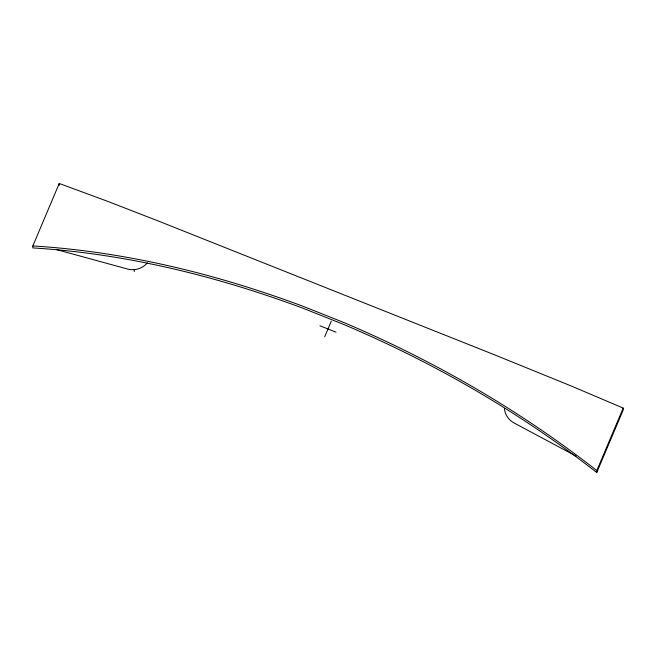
<?xml version="1.0" encoding="UTF-8"?>
<svg xmlns="http://www.w3.org/2000/svg" width="656" height="656" viewBox="0 0 656 656"><rect width="100%" height="100%" fill="white"/><g stroke="black" fill="none" stroke-linecap="round" stroke-linejoin="round"><path stroke-width="0.98" d="M32.841 245.951L32.8 247.919C125.378 253.577 216.357 275.979 303.105 308.279L343.801 324.49C434.018 362.686 519.552 412.181 596.771 472.525L623.159 410.049L623.2 408.081L570.974 385.884L495.214 355.093L158.473 221.064L106.526 200.908L59.229 183.475L32.841 245.951C125.419 251.609 216.398 274.019 303.138 306.311L343.842 322.522C434.051 360.718 519.585 410.221 596.812 470.565L596.771 472.525M59.188 185.435L59.229 183.475M134.242 271.584L134.283 269.468M324.679 336.79L331.28 321.169M596.812 470.565L623.2 408.081M56.842 249.674L127.026 268.886A19.106 18.532 1.1 0 0 147.37 262.876M319.923 325.77L336.036 332.19M576.083 456.1L514.517 423.21A19.106 18.532 1.1 0 1 504.398 408.704"/></g></svg>
